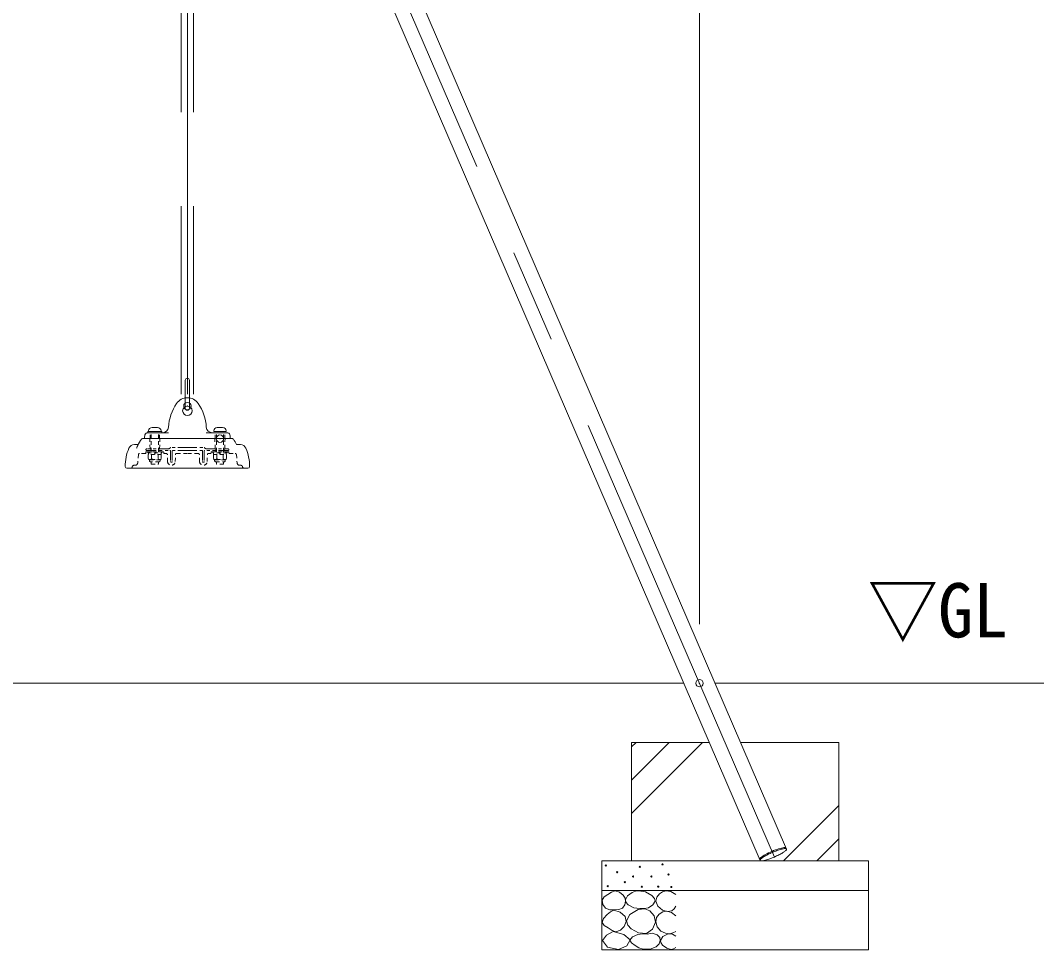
# Model space of a CAD drawing. Units: millimetres, scale not verified. Extents: x 0 to 420, y 0 to 297.
# Drawn here: x 180.61 to 214.93, y 64.27 to 95.66 of the extents above; entities that cross this region are included whole.
import ezdxf
from ezdxf.enums import TextEntityAlignment as Align

# ---------------------------------------------------------------- set-up
doc = ezdxf.new("R2010")
doc.units = ezdxf.units.MM
doc.header["$LTSCALE"] = 0.5
doc.header["$PDMODE"] = 32
doc.header["$PDSIZE"] = 0.25
for name, pattern in [('USER1', [50.8, 31.75, -6.35, 6.35, -6.35]), ('USER2', [19.05, 12.7, -6.35]), ('USER3', [63.5, 31.75, -6.35, 6.35, -6.35, 6.35, -6.35])]:
    doc.linetypes.add(name, pattern=pattern)
doc.layers.add('LY_5', color=2, linetype='Continuous', lineweight=18)
doc.layers.add('LY_6', color=7, linetype='Continuous', lineweight=0)
doc.styles.add('ＭＳ ゴシック', font='')
doc.styles.get('ＭＳ ゴシック').set_extended_font_data('MS Gothic')

# ---------------------------------------------------------------- blocks, each defined once
blk = doc.blocks.new('-004-MS_4')
at = {"color": 7, "linetype": 'Continuous', "lineweight": 0}
for p, q in [((-68.216, -45), (-31.976, -45)), ((-67, -45), (-67, -43)), ((-67, -43), (-43, -43)), ((-67, -45), (-43, -45)), ((-65.5, -43), (-65.5, -42)), ((-65.5, -43), (-44.5, -43)), ((-59.5, -36), (-50.5, -36)), ((-44.5, -43), (-44.5, -42)), ((-43, -43), (-43, -45)), ((68.216, -45), (31.976, -45)), ((44.5, -43), (44.5, -42)), ((65.5, -43), (44.5, -43)), ((59.5, -36), (50.5, -36)), ((65.5, -43), (65.5, -42)), ((-89.583, -65), (-83.191, -65)), ((-84.793, -68.374), (-85.058, -69.05)), ((-84.512, -67.708), (-84.793, -68.374)), ((-84.215, -67.05), (-84.512, -67.708)), ((-83.879, -66.352), (-84.215, -67.05)), ((-75.971, -55), (75.971, -55)), ((83.191, -65), (89.583, -65)), ((-85.755, -71.113), (-85.764, -71.143)), ((-85.539, -70.42), (-85.755, -71.113)), ((-85.307, -69.732), (-85.539, -70.42)), ((-85.058, -69.05), (-85.307, -69.732)), ((102, -105), (-102, -105))]:
    blk.add_line(p, q, dxfattribs=at)
at = {"color": 7, "linetype": 'USER2', "lineweight": 0}
for p, q in [((-63, -55), (-63, -45)), ((-47, -55), (-47, -45)), ((47, -55), (47, -45)), ((63, -55), (63, -45)), ((-63, -72), (-63.594, -55)), ((-47, -72), (-46.406, -55)), ((47, -72), (46.406, -55)), ((63, -72), (63.594, -55)), ((-82.66, -81.826), (-83.89, -95.892)), ((-71, -80), (-80.667, -80)), ((-70, -78), (-70, -79)), ((-41, -77), (-69, -77)), ((-62, -77), (-62, -72)), ((-48, -77), (-48, -72)), ((-40, -78), (-40, -79)), ((-35.804, -80), (-39, -80)), ((-33.498, -93.67), (-33.805, -81.948)), ((-20.502, -93.67), (-20.195, -81.948)), ((-18.196, -80), (0, -80)), ((18.196, -80), (0, -80)), ((20.502, -93.67), (20.195, -81.948)), ((33.498, -93.67), (33.805, -81.948)), ((35.804, -80), (39, -80)), ((40, -78), (40, -79)), ((41, -77), (69, -77)), ((48, -77), (48, -72)), ((62, -77), (62, -72)), ((70, -78), (70, -79)), ((71, -80), (80.667, -80)), ((82.66, -81.826), (83.89, -95.892)), ((-88.373, -100), (-90.084, -100)), ((88.373, -100), (90.084, -100))]:
    blk.add_line(p, q, dxfattribs=at)
at = {"color": 7, "linetype": 'USER2', "lineweight": 18}
for p, q in [((-61, -77), (-61, -43)), ((-49, -77), (-49, -43)), ((49, -77), (49, -43)), ((61, -77), (61, -43)), ((-67, -79), (-67, -77)), ((-67, -79), (-43, -79)), ((-44.03, -82), (-65.97, -82)), ((-65.97, -82), (-65.97, -89.463)), ((-65.75, -82), (-65.75, -79)), ((-60.485, -82), (-60.485, -89.463)), ((-55.804, -82), (-55, -79)), ((-55, -82), (-54.196, -79)), ((-49.515, -82), (-49.515, -89.463)), ((-44.25, -82), (-44.25, -79)), ((-44.03, -82), (-44.03, -89.463)), ((-43, -77), (-43, -79)), ((43, -77), (43, -79)), ((67, -79), (43, -79)), ((44.03, -82), (44.03, -89.463)), ((44.03, -82), (65.97, -82)), ((44.25, -82), (44.25, -79)), ((49.515, -82), (49.515, -89.463)), ((55, -82), (54.196, -79)), ((55.804, -82), (55, -79)), ((60.485, -82), (60.485, -89.463)), ((65.75, -82), (65.75, -79)), ((65.97, -82), (65.97, -89.463)), ((67, -79), (67, -77)), ((-65.97, -89.463), (-64, -90.6)), ((-46, -90.6), (-64, -90.6)), ((-64, -90.6), (-64, -92.3)), ((-47.7, -94), (-62.3, -94)), ((-61, -98), (-61, -94)), ((-61, -98), (-49, -98)), ((-49, -98), (-49, -94)), ((-44.03, -89.463), (-46, -90.6)), ((-46, -90.6), (-46, -92.3)), ((44.03, -89.463), (46, -90.6)), ((46, -90.6), (46, -92.3)), ((46, -90.6), (64, -90.6)), ((47.7, -94), (62.3, -94)), ((49, -98), (49, -94)), ((61, -98), (49, -98)), ((61, -98), (61, -94)), ((65.97, -89.463), (64, -90.6)), ((64, -90.6), (64, -92.3))]:
    blk.add_line(p, q, dxfattribs=at)
at = {"color": 7, "linetype": 'USER3', "lineweight": 0}
for p, q in [((-31.743, -72), (-68.5, -72)), ((-68.5, -75), (-29.5, -75)), ((-29.621, -71.121), (-28.793, -70.293)), ((-28.5, -76), (-28.5, -93.5)), ((0, -70), (-28.086, -70)), ((-25.5, -76), (-25.5, -93.5)), ((0, -75), (-24.5, -75)), ((0, -70), (28.086, -70)), ((0, -75), (24.5, -75)), ((25.5, -76), (25.5, -93.5)), ((28.5, -76), (28.5, -93.5)), ((29.621, -71.121), (28.793, -70.293)), ((68.5, -75), (29.5, -75)), ((31.743, -72), (68.5, -72))]:
    blk.add_line(p, q, dxfattribs=at)
at = {"color": 7, "linetype": 'Continuous', "lineweight": 0}
blk.add_circle((0, -8), 8, dxfattribs=at)
for centre, radius, start, end in [((47.86, -40.763), 80, 145.60576, 176.32847), ((0, -8), 22, 34.39424, 145.60576), ((-47.86, -40.763), 80, 3.67153, 34.39424), ((-55.762, -53.8), 16.738, 155.02728, 180), ((-68.216, -48), 3, 90, 155.02728), ((-59.5, -42), 6, 90, 180), ((-50.5, -42), 6, 0, 90), ((-41.955, -35), 10, 270, 356.32847), ((41.955, -35), 10, 183.67153, 270), ((50.5, -42), 6, 90, 180), ((59.5, -42), 6, 0, 90), ((68.216, -48), 3, 24.97272, 90), ((55.762, -53.8), 16.738, 0, 24.97272), ((-89.583, -75), 10, 90, 157.31191), ((-12.261, -102), 80, 144.76558, 153.53793), ((-75.971, -57), 2, 90, 144.76558), ((-71.3, -53.8), 1.2, 180, 270), ((71.3, -53.8), 1.2, 270, 0), ((75.971, -57), 2, 35.23442, 90), ((12.261, -102), 80, 27.54855, 35.23442), ((89.583, -75), 10, 22.68809, 90), ((-25, -102), 80, 157.31191, 180), ((25, -102), 80, 0, 22.68809), ((-102, -102), 3, 180, 270), ((102, -102), 3, 270, 0)]:
    blk.add_arc(centre, radius, start, end, dxfattribs=at)
at = {"color": 7, "linetype": 'USER2', "lineweight": 0}
for centre, radius, start, end in [((-80.667, -82), 2, 90, 175), ((-71, -79), 1, 270, 0), ((-69, -78), 1, 90, 180), ((-41, -78), 1, 0, 90), ((-39, -79), 1, 180, 270), ((-35.804, -82), 2, 1.5, 90), ((-18.196, -82), 2, 90, 178.5), ((18.196, -82), 2, 1.5, 90), ((35.804, -82), 2, 90, 178.5), ((39, -79), 1, 270, 0), ((41, -78), 1, 90, 180), ((69, -78), 1, 0, 90), ((71, -79), 1, 180, 270), ((80.667, -82), 2, 5, 90), ((-96, -102), 3, 270, 350.40593), ((-90.084, -103), 3, 90, 170.40593), ((-88.373, -95.5), 4.5, 270, 355), ((-27, -93.5), 6.5, 181.5, 358.5), ((27, -93.5), 6.5, 181.5, 358.5), ((88.373, -95.5), 4.5, 185, 270), ((90.084, -103), 3, 9.59407, 90), ((96, -102), 3, 189.59407, 270)]:
    blk.add_arc(centre, radius, start, end, dxfattribs=at)
at = {"color": 7, "linetype": 'USER3', "lineweight": 0}
for centre, radius, start, end in [((-68.5, -73.5), 1.5, 92.62004, 270), ((-31.743, -69), 3, 270, 315), ((-29.5, -76), 1, 0, 90), ((-28.086, -71), 1, 90, 135), ((-24.5, -76), 1, 90, 180), ((24.5, -76), 1, 0, 90), ((28.086, -71), 1, 45, 90), ((29.5, -76), 1, 90, 180), ((31.743, -69), 3, 225, 270), ((68.5, -73.5), 1.5, 270, 87.37996), ((-27, -93.5), 1.5, 180, 0), ((27, -93.5), 1.5, 180, 0)]:
    blk.add_arc(centre, radius, start, end, dxfattribs=at)
at = {"color": 7, "linetype": 'USER2', "lineweight": 18}
for centre, radius, start, end in [((-63.227, -85.455), 4.856, 235.61587, 304.38414), ((-62.3, -92.3), 1.7, 180, 270), ((-55, -72.16), 18.151, 252.41211, 287.58789), ((-46.773, -85.455), 4.856, 235.61587, 304.38414), ((-47.7, -92.3), 1.7, 270, 0), ((46.773, -85.455), 4.856, 235.61587, 304.38414), ((47.7, -92.3), 1.7, 180, 270), ((55, -72.16), 18.151, 252.41211, 287.58789), ((63.227, -85.455), 4.856, 235.61587, 304.38414), ((62.3, -92.3), 1.7, 270, 0)]:
    blk.add_arc(centre, radius, start, end, dxfattribs=at)
at = {"color": 7}
blk.add_point((55, -55), dxfattribs=at)
blk = doc.blocks.new('-001-MS_2')
at = {"color": 7, "linetype": 'Continuous', "lineweight": 0}
for p, q in [((3.92, 89.34), (0.27, 83.88)), ((9.77, 93.38), (3.92, 89.34)), ((15.99, 96.86), (9.77, 93.38)), ((22.45, 99.4), (15.99, 96.86)), ((29.91, 96.94), (22.45, 99.4)), ((36.07, 92.11), (29.91, 96.94)), ((39.03, 87.18), (36.07, 92.11)), ((39.88, 81.98), (39.03, 87.18)), ((43.36, 91), (39.71, 84.09)), ((51.33, 96.79), (43.36, 91)), ((56.97, 98.88), (51.33, 96.79)), ((61.87, 99.49), (56.97, 98.88)), ((73.64, 97.86), (61.87, 99.49)), ((84.31, 91.65), (73.64, 97.86)), ((89.01, 86.31), (84.31, 91.65)), ((89.98, 81.65), (89.01, 86.31)), ((92.65, 88.94), (90.78, 82.21)), ((97.12, 94.25), (92.65, 88.94)), ((102.27, 97.95), (97.12, 94.25)), ((107.89, 99.64), (102.27, 97.95)), ((116.57, 98.15), (107.89, 99.64)), ((125, 93.3), (116.57, 98.15)), ((0.27, 83.88), (1.28, 76.29)), ((1.28, 76.29), (6.29, 69.94)), ((6.29, 69.94), (13.15, 67.35)), ((28.48, 67.69), (34.81, 70.25)), ((34.81, 70.25), (38.56, 75.54)), ((38.56, 75.54), (39.88, 81.98)), ((39.71, 84.09), (40.58, 80.12)), ((40.58, 80.12), (44.3, 75.71)), ((44.3, 75.71), (53.79, 70.93)), ((53.79, 70.93), (63.76, 69.49)), ((72.24, 68.87), (61.06, 67.6)), ((63.76, 69.49), (71.12, 69.32)), ((71.12, 69.32), (78.63, 70.84)), ((81.06, 65.44), (72.24, 68.87)), ((78.63, 70.84), (86.23, 75.46)), ((86.23, 75.46), (89.98, 81.65)), ((90.78, 82.21), (94.45, 73.44)), ((94.45, 73.44), (102.5, 67)), ((118.03, 65.73), (122.08, 69.11)), ((122.08, 69.11), (125, 73.65)), ((2.69, 52.66), (0.27, 45.85)), ((9.14, 59.48), (2.69, 52.66)), ((14.58, 63.66), (9.14, 59.48)), ((13.15, 67.35), (20.86, 67.08)), ((19.91, 66.45), (14.58, 63.66)), ((31.08, 63.24), (19.91, 66.45)), ((20.86, 67.08), (28.48, 67.69)), ((39.24, 55.99), (31.08, 63.24)), ((40.76, 47.48), (39.24, 55.99)), ((47.31, 59.54), (41.33, 48.68)), ((61.06, 67.6), (47.31, 59.54)), ((87.97, 57.29), (81.06, 65.44)), ((90.25, 46.52), (87.97, 57.29)), ((92.41, 54.25), (90.78, 47.04)), ((96.8, 60.03), (92.41, 54.25)), ((102.77, 63.87), (96.8, 60.03)), ((102.5, 67), (110.8, 64.62)), ((109.47, 65.1), (102.77, 63.87)), ((117.54, 62.64), (109.47, 65.1)), ((110.8, 64.62), (118.03, 65.73)), ((124.68, 57.18), (117.54, 62.64)), ((0.27, 45.85), (3.9, 41.03)), ((3.9, 41.03), (10.41, 36.67)), ((10.41, 36.67), (17.05, 32.38)), ((31.36, 32.78), (37.66, 39.2)), ((37.66, 39.2), (40.76, 47.48)), ((41.33, 48.68), (43.97, 41.48)), ((43.97, 41.48), (49.17, 35.16)), ((49.17, 35.16), (61.76, 28.31)), ((75.12, 27.32), (85.4, 34.78)), ((85.4, 34.78), (90.25, 46.52)), ((90.78, 47.04), (93.44, 38.43)), ((93.44, 38.43), (99.65, 31.51)), ((7.78, 24.5), (0.96, 15.68)), ((19.09, 30.52), (7.78, 24.5)), ((17.05, 32.38), (23.72, 30.33)), ((36.88, 25.89), (19.09, 30.52)), ((23.72, 30.33), (31.36, 32.78)), ((47.66, 16.78), (36.88, 25.89)), ((51.59, 21.5), (47.28, 16.1)), ((60.52, 25.56), (51.59, 21.5)), ((68.66, 27), (60.52, 25.56)), ((61.76, 28.31), (75.12, 27.32)), ((76.2, 26.37), (68.66, 27)), ((85.1, 27.83), (76.2, 26.37)), ((93.5, 25.29), (85.1, 27.83)), ((97.57, 20.71), (93.5, 25.29)), ((98.63, 15.56), (97.57, 20.71)), ((102.98, 22.43), (98.7, 15.67)), ((99.65, 31.51), (107.29, 27.64)), ((111.69, 26.76), (102.98, 22.43)), ((107.29, 27.64), (114.86, 26.76)), ((118.98, 25.96), (111.69, 26.76)), ((114.86, 26.76), (120.01, 28.2)), ((125, 22.64), (118.98, 25.96)), ((120.01, 28.2), (124.68, 30.88)), ((0.96, 15.68), (9.45, 4.41)), ((9.45, 4.41), (27.89, 0.3)), ((27.89, 0.3), (42.24, 6.41)), ((42.24, 6.41), (47.66, 16.78)), ((47.28, 16.1), (49.96, 11.42)), ((49.96, 11.42), (55.93, 6.91)), ((55.93, 6.91), (62.4, 3.07)), ((62.4, 3.07), (69.71, 0.69)), ((69.71, 0.69), (81.56, 0.93)), ((81.56, 0.93), (91.88, 5.02)), ((91.88, 5.02), (96.58, 9.83)), ((96.58, 9.83), (98.63, 15.56)), ((98.7, 15.67), (99.31, 12)), ((99.31, 12), (102.19, 7.75)), ((102.19, 7.75), (109.35, 2.28)), ((109.35, 2.28), (116.76, 0.46)), ((116.76, 0.46), (121.06, 1.51)), ((121.06, 1.51), (125, 3.63))]:
    blk.add_line(p, q, dxfattribs=at)
for centre in [(6.61, 142.18), (63.96, 139.96), (102.42, 144.09), (25.62, 130.77), (52.55, 123.48), (83.5, 123.55), (112.42, 127.06), (9.77, 107.32), (38.61, 113.98), (67.44, 106.37), (95.12, 106.52), (117.28, 105.98)]:
    blk.add_circle(centre, 1, dxfattribs=at)

msp = doc.modelspace()

# ---------------------------------------------------------------- linework, layer by layer
at = {"layer": 'LY_5', "color": 7, "linetype": 'USER1', "lineweight": 0}
for p, q in [((206.074, 67.3976), (186.75, 112.2303)), ((186.25, 83.0297), (186.25, 108.6111))]:
    msp.add_line(p, q, dxfattribs=at)
at = {"layer": 'LY_5', "color": 7, "lineweight": 0}
for p, q in [((206.4869, 67.6674), (188.2009, 110.0919)), ((205.5942, 67.2827), (187.3074, 109.7094)), ((186.18, 83.4997), (186.18, 82.5597)), ((186.32, 83.4997), (186.32, 82.5597)), ((203.0146, 73.2677), (169.4854, 73.2677)), ((217.25, 73.2677), (204.073, 73.2677)), ((201.25, 68.8693), (203.6484, 71.2677)), ((201.25, 69.9918), (202.5259, 71.2677)), ((201.25, 71.1143), (201.4034, 71.2677)), ((203.8766, 71.2677), (201.25, 71.2677)), ((201.25, 71.2677), (201.25, 67.2677)), ((208.25, 71.2677), (204.9351, 71.2677)), ((208.25, 67.2677), (208.25, 71.2677)), ((206.3836, 67.2677), (208.25, 69.1341)), ((207.5062, 67.2677), (208.25, 68.0115)), ((206.1618, 67.6137), (206.1989, 67.6266)), ((206.1989, 67.6266), (206.2348, 67.6384)), ((206.2348, 67.6384), (206.2692, 67.6489)), ((206.2692, 67.6489), (206.3018, 67.6581)), ((206.3018, 67.6581), (206.3325, 67.6659)), ((206.3325, 67.6659), (206.361, 67.6722)), ((206.361, 67.6722), (206.387, 67.6771)), ((206.387, 67.6771), (206.4104, 67.6804)), ((206.4104, 67.6804), (206.4309, 67.6822)), ((206.4309, 67.6822), (206.4485, 67.6823)), ((206.4485, 67.6823), (206.463, 67.6809)), ((206.4714, 67.6293), (206.4592, 67.6167)), ((206.463, 67.6809), (206.4743, 67.678)), ((206.4803, 67.6408), (206.4714, 67.6293)), ((206.4743, 67.678), (206.4822, 67.6735)), ((206.4859, 67.6511), (206.4803, 67.6408)), ((206.4822, 67.6735), (206.4869, 67.6674)), ((206.4881, 67.66), (206.4859, 67.6511)), ((206.4869, 67.6674), (206.4881, 67.66)), ((205.593, 67.2902), (205.5952, 67.2991)), ((205.5942, 67.2827), (205.593, 67.2902)), ((205.5989, 67.2767), (205.5942, 67.2827)), ((205.5952, 67.2991), (205.6008, 67.3093)), ((205.6008, 67.3093), (205.6097, 67.3208)), ((205.6097, 67.3208), (205.6219, 67.3335)), ((205.6219, 67.3335), (205.6373, 67.3472)), ((205.6373, 67.3472), (205.6558, 67.3619)), ((205.6558, 67.3619), (205.6772, 67.3775)), ((205.6772, 67.3775), (205.7013, 67.3938)), ((205.7201, 67.2779), (205.6941, 67.273)), ((205.7013, 67.3938), (205.7281, 67.4108)), ((205.7486, 67.2842), (205.7201, 67.2779)), ((205.7281, 67.4108), (205.7572, 67.4282)), ((205.7793, 67.292), (205.7486, 67.2842)), ((205.7572, 67.4282), (205.7885, 67.446)), ((205.8119, 67.3012), (205.7793, 67.292)), ((205.7885, 67.446), (205.8217, 67.464)), ((205.8463, 67.3118), (205.8119, 67.3012)), ((205.8217, 67.464), (205.8565, 67.4821)), ((205.8822, 67.3235), (205.8463, 67.3118)), ((205.8565, 67.4821), (205.8928, 67.5001)), ((205.9193, 67.3364), (205.8822, 67.3235)), ((205.8928, 67.5001), (205.9302, 67.518)), ((205.9573, 67.3504), (205.9193, 67.3364)), ((205.9302, 67.518), (205.9684, 67.5355)), ((205.9959, 67.3653), (205.9573, 67.3504)), ((205.9684, 67.5355), (206.0071, 67.5526)), ((206.0349, 67.3811), (205.9959, 67.3653)), ((206.0071, 67.5526), (206.0462, 67.569)), ((206.074, 67.3976), (206.0349, 67.3811)), ((206.0462, 67.569), (206.0852, 67.5848)), ((206.1127, 67.4146), (206.074, 67.3976)), ((206.0852, 67.5848), (206.1238, 67.5997)), ((206.1509, 67.4322), (206.1127, 67.4146)), ((206.1238, 67.5997), (206.1618, 67.6137)), ((206.1883, 67.45), (206.1509, 67.4322)), ((206.2246, 67.468), (206.1883, 67.45)), ((206.2594, 67.4861), (206.2246, 67.468)), ((206.2926, 67.5041), (206.2594, 67.4861)), ((206.3239, 67.5219), (206.2926, 67.5041)), ((206.353, 67.5394), (206.3239, 67.5219)), ((206.3798, 67.5563), (206.353, 67.5394)), ((206.4039, 67.5726), (206.3798, 67.5563)), ((206.4253, 67.5882), (206.4039, 67.5726)), ((206.4438, 67.6029), (206.4253, 67.5882)), ((206.4592, 67.6167), (206.4438, 67.6029)), ((200.25, 67.2677), (209.25, 67.2677)), ((200.25, 67.2677), (200.25, 64.2677)), ((205.6068, 67.2722), (205.5989, 67.2767)), ((205.6181, 67.2692), (205.6068, 67.2722)), ((205.6326, 67.2678), (205.6181, 67.2692)), ((205.6502, 67.268), (205.6326, 67.2678)), ((205.6707, 67.2697), (205.6502, 67.268)), ((205.6941, 67.273), (205.6707, 67.2697)), ((209.25, 64.2677), (209.25, 67.2677)), ((200.25, 66.2677), (209.25, 66.2677)), ((200.25, 64.2677), (209.25, 64.2677))]:
    msp.add_line(p, q, dxfattribs=at)
at = {"layer": 'LY_5', "color": 7, "linetype": 'USER2', "lineweight": 0}
for p, q in [((186.04, 83.0297), (186.04, 108.6111)), ((186.46, 83.0297), (186.46, 108.6111))]:
    msp.add_line(p, q, dxfattribs=at)
at = {"layer": 'LY_5'}
for p, q in [((206.0501, 67.6132), (206.1082, 67.6359)), ((206.1082, 67.6359), (206.1649, 67.6565)), ((206.1649, 67.6565), (206.2192, 67.6745)), ((206.2192, 67.6745), (206.2702, 67.6898)), ((206.2702, 67.6898), (206.3169, 67.7021)), ((206.3169, 67.7021), (206.3587, 67.711)), ((206.3587, 67.711), (206.3948, 67.7166)), ((206.3948, 67.7166), (206.4245, 67.7186)), ((206.4245, 67.7186), (206.4474, 67.7171)), ((206.4474, 67.7171), (206.4631, 67.7121)), ((206.4631, 67.7121), (206.4713, 67.7036)), ((205.5781, 67.3306), (205.5852, 67.3455)), ((205.5787, 67.3189), (205.5781, 67.3306)), ((205.5852, 67.3455), (205.5998, 67.3632)), ((205.5998, 67.3632), (205.6217, 67.3834)), ((205.6217, 67.3834), (205.6505, 67.4058)), ((205.6505, 67.4058), (205.6857, 67.43)), ((205.6857, 67.43), (205.7268, 67.4556)), ((205.7268, 67.4556), (205.7729, 67.4822)), ((205.7729, 67.4822), (205.8233, 67.5092)), ((205.8233, 67.5092), (205.8772, 67.5363)), ((205.8772, 67.5363), (205.9336, 67.563)), ((205.9336, 67.563), (205.9916, 67.5887)), ((205.9916, 67.5887), (206.0501, 67.6132))]:
    msp.add_line(p, q, dxfattribs=at)
at = {"layer": 'LY_5', "color": 7, "lineweight": 0}
for centre, start, end in [((186.25, 83.4997), 0, 180), ((186.25, 82.5597), 180, 0)]:
    msp.add_arc(centre, 0.07, start, end, dxfattribs=at)
at = {"layer": 'LY_5', "color": 7}
msp.add_point((186.25, 82.6297), dxfattribs=at)
at = {"layer": 'LY_6'}
msp.add_line((203.5438, 75.2677), (203.5438, 124.3627), dxfattribs=at)
msp.add_point((203.5438, 73.2677), dxfattribs=at)

# ---------------------------------------------------------------- block references
at = {"layer": 'LY_5', "xscale": 0.02, "yscale": 0.02}
msp.add_blockref('-004-MS_4', (186.25, 82.6297), dxfattribs=at)
at = {"layer": 'LY_6', "xscale": 0.02, "yscale": 0.02}
msp.add_blockref('-001-MS_2', (200.25, 64.2677), dxfattribs=at)

# ---------------------------------------------------------------- texts
at = {"layer": 'LY_6', "style": 'ＭＳ ゴシック', "width": 0.95}
msp.add_text('▽GL', height=1.833, dxfattribs=at).set_placement((209.2252, 74.2677), align=Align.BOTTOM_LEFT)

doc.saveas('drawing.dxf')
